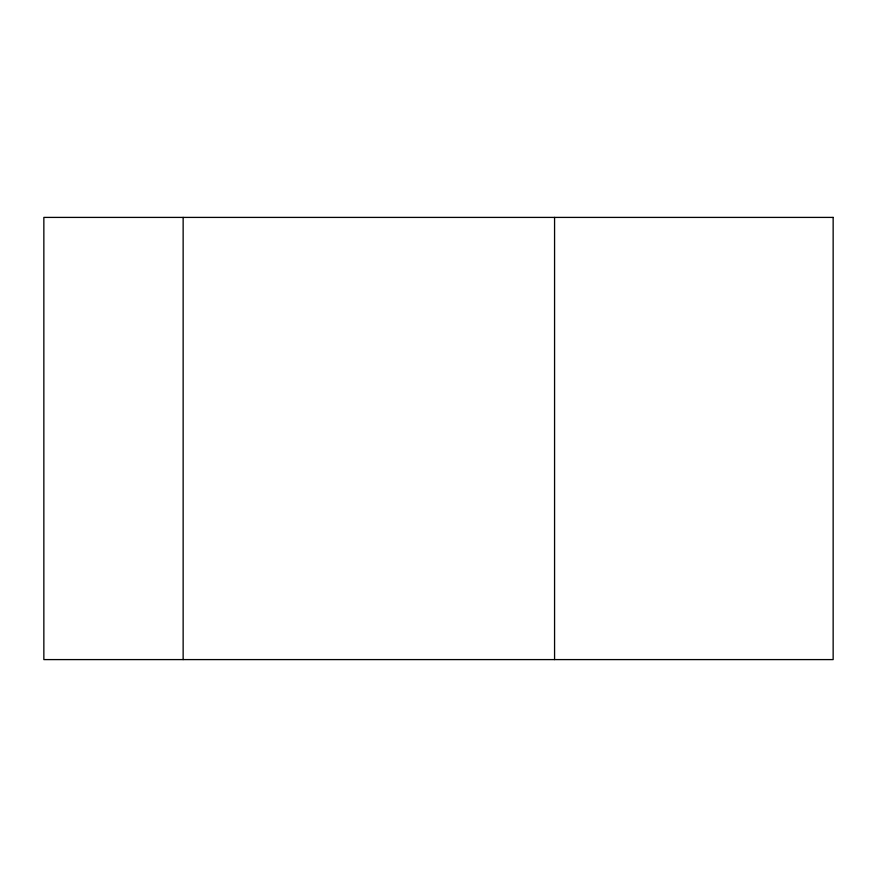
<?xml version="1.0" encoding="UTF-8"?>
<svg xmlns="http://www.w3.org/2000/svg" width="877" height="877" viewBox="0 0 877 877"><rect width="100%" height="100%" fill="white"/><g stroke="black" fill="none" stroke-linecap="round" stroke-linejoin="round"><path stroke-width="1.32" d="M554.571 217.408L554.571 659.592M183.14 217.408L183.14 659.592M833.15 217.408L43.85 217.408L43.85 659.592L833.15 659.592L833.15 217.408"/></g></svg>
